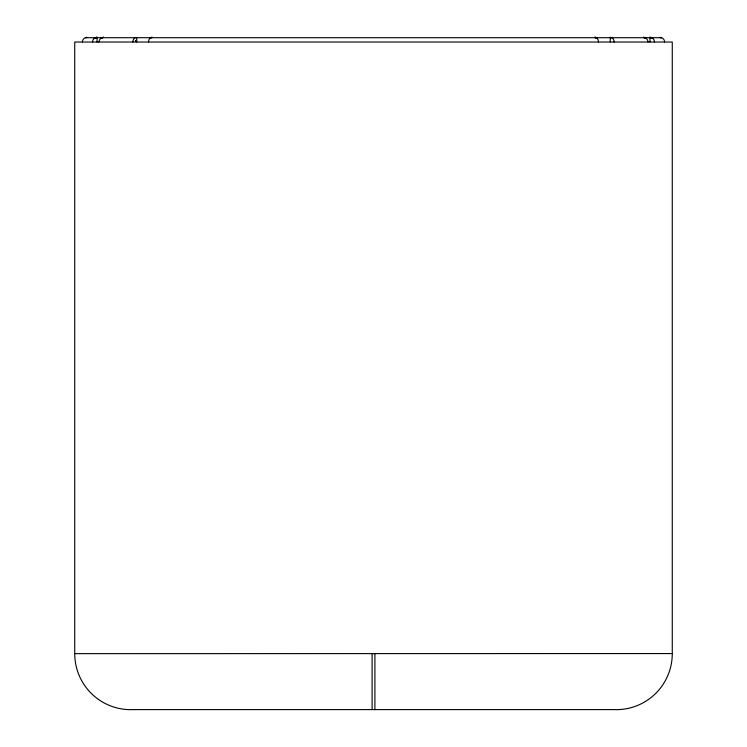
<?xml version="1.0" encoding="UTF-8"?>
<svg xmlns="http://www.w3.org/2000/svg" width="747" height="747" viewBox="0 0 747 747"><rect width="100%" height="100%" fill="white"/><g stroke="black" fill="none" stroke-linecap="round" stroke-linejoin="round"><path stroke-width="1.12" d="M74.728 653.644L74.728 42.019L672.272 42.019L672.272 653.644A56.016 56.016 0 0 1 613.455 709.594L133.545 709.594A56.016 56.016 0 0 1 74.728 653.644L672.272 653.569M86.363 37.705L661.599 37.705M102.797 37.705L103.478 37.509M151.426 37.705L152.108 37.509M95.933 37.705L97.017 37.35L97.017 42.019M85.784 37.705L87.044 37.509M102.208 37.705L103.478 37.35A4.669 4.398 -90 0 0 99.08 42.019M150.847 37.705L152.108 37.35A4.669 3.604 90 0 0 148.504 42.019M95.541 37.705L97.017 37.35A4.669 4.501 90 0 0 92.516 42.019M85.391 37.705L87.044 37.35A4.669 4.669 0 0 0 82.375 42.019M101.825 37.705L103.478 37.35L101.685 37.705M152.108 37.35L150.324 37.705M645.305 37.705L643.522 37.509M594.883 37.509L596.676 37.705M595.574 37.705L594.883 37.35L596.564 37.705L594.883 37.35A4.669 3.604 -90 0 1 598.496 42.019M645.175 37.705L643.522 37.35A4.669 4.398 90 0 1 647.92 42.019M661.216 37.705L659.946 37.509M644.782 37.705L643.522 37.35L644.203 37.705M594.883 37.35L596.153 37.705M649.974 42.019L649.974 37.35L651.067 37.705M611.139 37.705L610.29 37.35L610.29 42.019M660.637 37.705L659.946 37.35A4.669 4.669 0 0 1 664.615 42.019M652.019 37.854A4.669 4.501 90 0 0 649.974 37.35L650.553 37.705M610.729 37.705L610.29 37.35A4.669 3.856 -90 0 1 614.146 42.019M135.44 40.758L136.71 42.019L136.71 37.35A4.669 3.856 90 0 0 132.854 42.019M136.019 40.366L136.71 42.019M374.901 653.569L374.901 709.594M372.099 653.569L372.099 709.594M649.974 37.35A4.669 4.501 -90 0 1 654.484 42.019M94.972 37.854A4.669 4.501 -90 0 1 97.017 37.35"/></g></svg>
